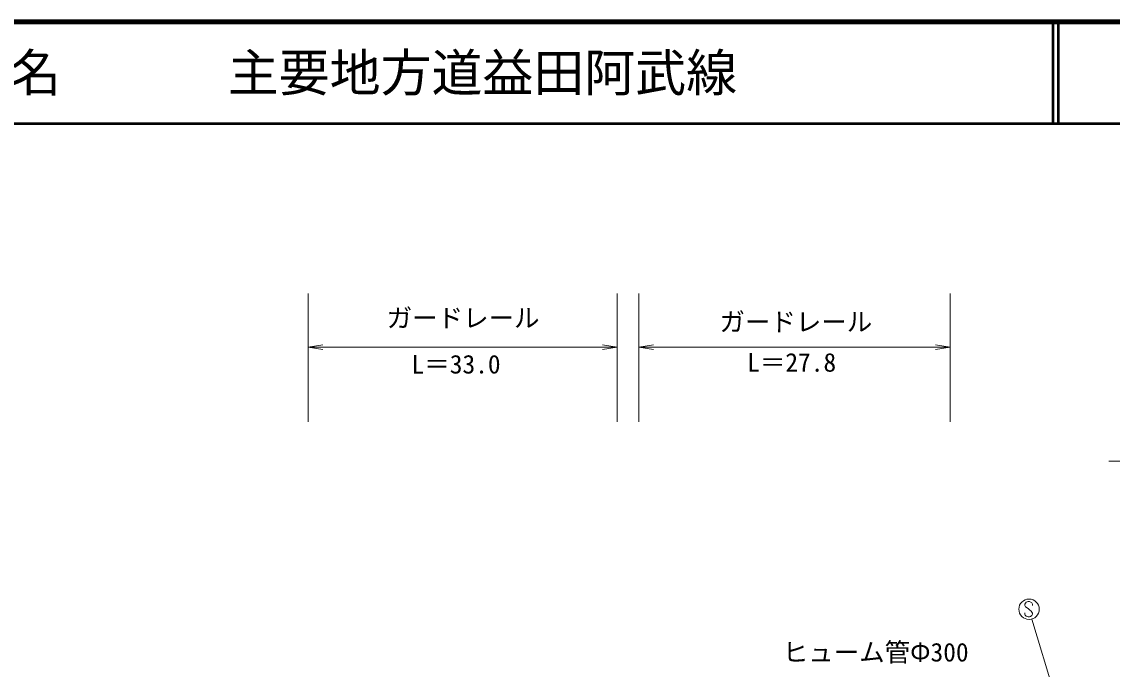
# Model space of a CAD drawing. Units: millimetres, scale not verified. Extents: x -49731810 to 680000, y -249061936 to 380000.
# Drawn here: x 196504 to 303571, y 316398 to 380000 of the extents above; entities that cross this region are included whole.
import ezdxf
from ezdxf.enums import TextEntityAlignment as Align

# ---------------------------------------------------------------- set-up
doc = ezdxf.new("R2010")
doc.units = ezdxf.units.MM
doc.header["$LTSCALE"] = 1000
for name, color, linetype, lineweight in [('M-STR-STR3', 7, 'Continuous', 13), ('M-TTL', 2, 'Continuous', 140), ('M-TTL-LINE', 7, 'Continuous', 50), ('M-TTL-TXT', 7, 'Continuous', 13)]:
    doc.layers.add(name, color=color, linetype=linetype, lineweight=lineweight)
doc.styles.add('ＭＳ ゴシック', font='')
doc.styles.get('ＭＳ ゴシック').set_extended_font_data('MS Gothic')

# ---------------------------------------------------------------- blocks, each defined once
blk = doc.blocks.new('open_arrow')
at = {"color": 0, "linetype": 'Continuous', "lineweight": -2}
blk.add_lwpolyline([(7.5, 1.25), (0, 0), (7.5, -1.25)], dxfattribs=at)

msp = doc.modelspace()

# ---------------------------------------------------------------- linework, layer by layer
at = {"layer": 'M-STR-STR3'}
for p, q in [((224619, 353292), (224619, 340711)), ((254961, 353292), (254961, 340711)), ((257075, 353292), (257075, 340711)), ((287656, 353292), (287656, 340711)), ((224619, 348037), (254961, 348037)), ((257075, 348037), (287656, 348037)), ((303245, 336825), (322451, 336825))]:
    msp.add_line(p, q, dxfattribs=at)
at = {"layer": 'M-TTL'}
msp.add_line((680000, 380000), (40000, 380000), dxfattribs=at)
at = {"layer": 'M-TTL-LINE'}
for p, q in [((297750, 380000), (297750, 370000)), ((298250, 380000), (298250, 370000)), ((40000, 370000), (680000, 370000))]:
    msp.add_line(p, q, dxfattribs=at)
at = {"layer": 'M-TTL-TXT'}
for p, q in [((295123, 322985), (294999, 322801)), ((294999, 322801), (295002, 322669)), ((295002, 322669), (295065, 322540)), ((295065, 322540), (295320, 322358)), ((295315, 323051), (295123, 322985)), ((295436, 323048), (295315, 323051)), ((295320, 322358), (295449, 322226)), ((295686, 322930), (295436, 323048)), ((295750, 322798), (295686, 322930)), ((295750, 322669), (295750, 322798)), ((295002, 321821), (294999, 321942)), ((295041, 321718), (295002, 321821)), ((295126, 321608), (295041, 321718)), ((295312, 321547), (295126, 321608)), ((295447, 321547), (295312, 321547)), ((295547, 321576), (295447, 321547)), ((295449, 322226), (295628, 322111)), ((295689, 321668), (295547, 321576)), ((295628, 322111), (295755, 321910)), ((295666, 321322), (302168, 300043)), ((295750, 321800), (295689, 321668)), ((295755, 321910), (295750, 321800))]:
    msp.add_line(p, q, dxfattribs=at)
msp.add_circle((295406, 322288), 1000, dxfattribs=at)

# ---------------------------------------------------------------- block references
at = {"layer": 'M-STR-STR3', "xscale": 193, "yscale": 193}
for p in [(224619, 348037), (257075, 348037)]:
    msp.add_blockref('open_arrow', p, dxfattribs=at)
at = {"layer": 'M-STR-STR3', "xscale": 193, "yscale": 193, "rotation": 180}
for p in [(254961, 348037), (287656, 348037)]:
    msp.add_blockref('open_arrow', p, dxfattribs=at)

# ---------------------------------------------------------------- texts
at = {"layer": 'M-STR-STR3', "style": 'ＭＳ ゴシック'}
for s, p in [('ガードレール', (232337, 351826)), ('ガードレール', (265009, 351441)), ('L＝33.0', (234780, 347278)), ('L＝27.8', (267732, 347458)), ('ヒューム管Φ300', (271228, 318985))]:
    msp.add_text(s, height=1833, dxfattribs=at).set_placement(p, align=Align.TOP_LEFT)
at = {"layer": 'M-TTL-TXT', "style": 'ＭＳ ゴシック'}
for s, p in [('路 線 名', (180380, 375000)), ('主要地方道益田阿武線', (216734, 375000))]:
    msp.add_text(s, height=3666, dxfattribs=at).set_placement(p, align=Align.MIDDLE_LEFT)

doc.saveas('drawing.dxf')
